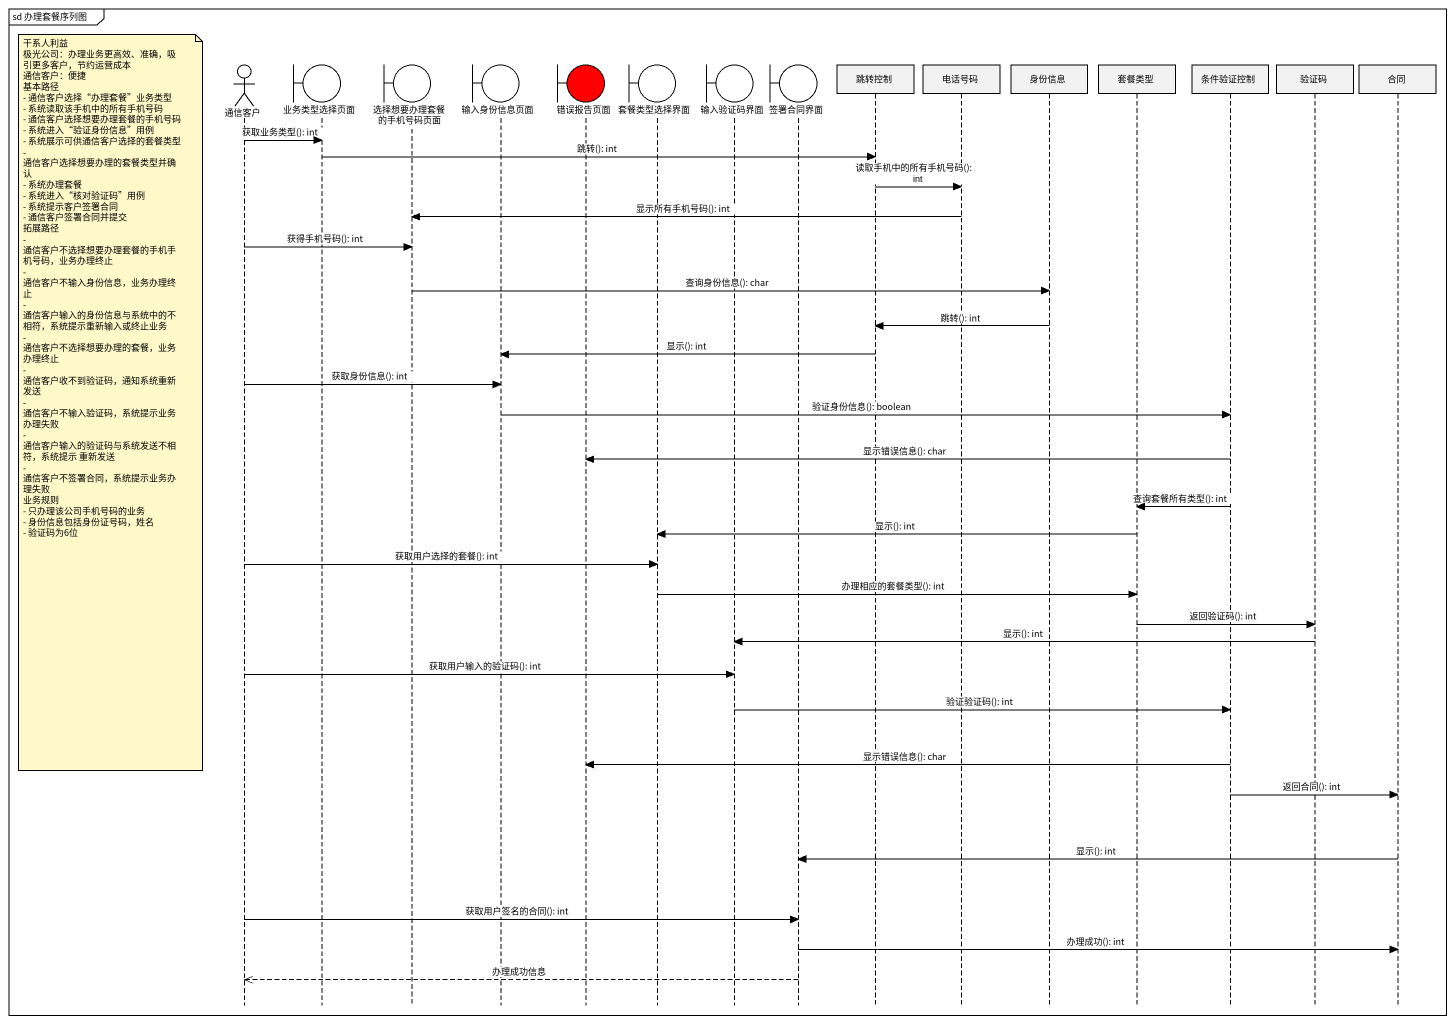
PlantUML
@startuml
mainframe sd 办理套餐序列图
hide footbox
actor 通信客户
boundary 业务类型选择页面
boundary 选择想要办理套餐的手机号码页面
boundary 输入身份信息页面
boundary 错误报告页面 #FF0000
boundary 套餐类型选择界面
boundary 输入验证码界面
boundary 签署合同界面
participant 跳转控制
participant 电话号码
participant 身份信息
participant 套餐类型
participant 条件验证控制
participant 验证码
participant 合同

通信客户 -> 业务类型选择页面 : 获取业务类型(): int
业务类型选择页面 -> 跳转控制 : 跳转(): int
跳转控制 -> 电话号码 : 读取手机中的所有手机号码(): int
电话号码 -> 选择想要办理套餐的手机号码页面 : 显示所有手机号码(): int
通信客户 -> 选择想要办理套餐的手机号码页面 : 获得手机号码(): int
选择想要办理套餐的手机号码页面 -> 身份信息 : 查询身份信息(): char
身份信息 -> 跳转控制 : 跳转(): int
跳转控制 -> 输入身份信息页面 : 显示(): int
通信客户 -> 输入身份信息页面 : 获取身份信息(): int
note left of 通信客户
  干系人利益
  极光公司：办理业务更高效、准确，吸引更多客户，节约运营成本
  通信客户：便捷
  基本路径
  - 通信客户选择“办理套餐”业务类型
  - 系统读取该手机中的所有手机号码
  - 通信客户选择想要办理套餐的手机号码
  - 系统进入“验证身份信息”用例
  - 系统展示可供通信客户选择的套餐类型
  - 通信客户选择想要办理的套餐类型并确认
  - 系统办理套餐
  - 系统进入“核对验证码”用例
  - 系统提示客户签署合同
  - 通信客户签署合同并提交
  拓展路径
  - 通信客户不选择想要办理套餐的手机手机号码，业务办理终止
  - 通信客户不输入身份信息，业务办理终止
  - 通信客户输入的身份信息与系统中的不相符，系统提示重新输入或终止业务
  - 通信客户不选择想要办理的套餐，业务办理终止
  - 通信客户收不到验证码，通知系统重新发送
  - 通信客户不输入验证码，系统提示业务办理失败
  - 通信客户输入的验证码与系统发送不相符，系统提示 重新发送
  - 通信客户不签署合同，系统提示业务办理失败
  业务规则
  - 只办理该公司手机号码的业务
  - 身份信息包括身份证号码，姓名
  - 验证码为6位
end note
输入身份信息页面 -> 条件验证控制 : 验证身份信息(): boolean
条件验证控制 -> 错误报告页面 : 显示错误信息(): char
条件验证控制 -> 套餐类型 : 查询套餐所有类型(): int
套餐类型 -> 套餐类型选择界面 : 显示(): int
通信客户 -> 套餐类型选择界面 : 获取用户选择的套餐(): int
套餐类型选择界面 -> 套餐类型 : 办理相应的套餐类型(): int
套餐类型 -> 验证码 : 返回验证码(): int
验证码 -> 输入验证码界面 : 显示(): int
通信客户 -> 输入验证码界面 : 获取用户输入的验证码(): int
输入验证码界面 -> 条件验证控制 : 验证验证码(): int
条件验证控制 -> 错误报告页面 : 显示错误信息(): char
条件验证控制 -> 合同 : 返回合同(): int
合同 -> 签署合同界面 : 显示(): int
通信客户 -> 签署合同界面 : 获取用户签名的合同(): int
签署合同界面 -> 合同 : 办理成功(): int
签署合同界面 -->> 通信客户 : 办理成功信息
@enduml
